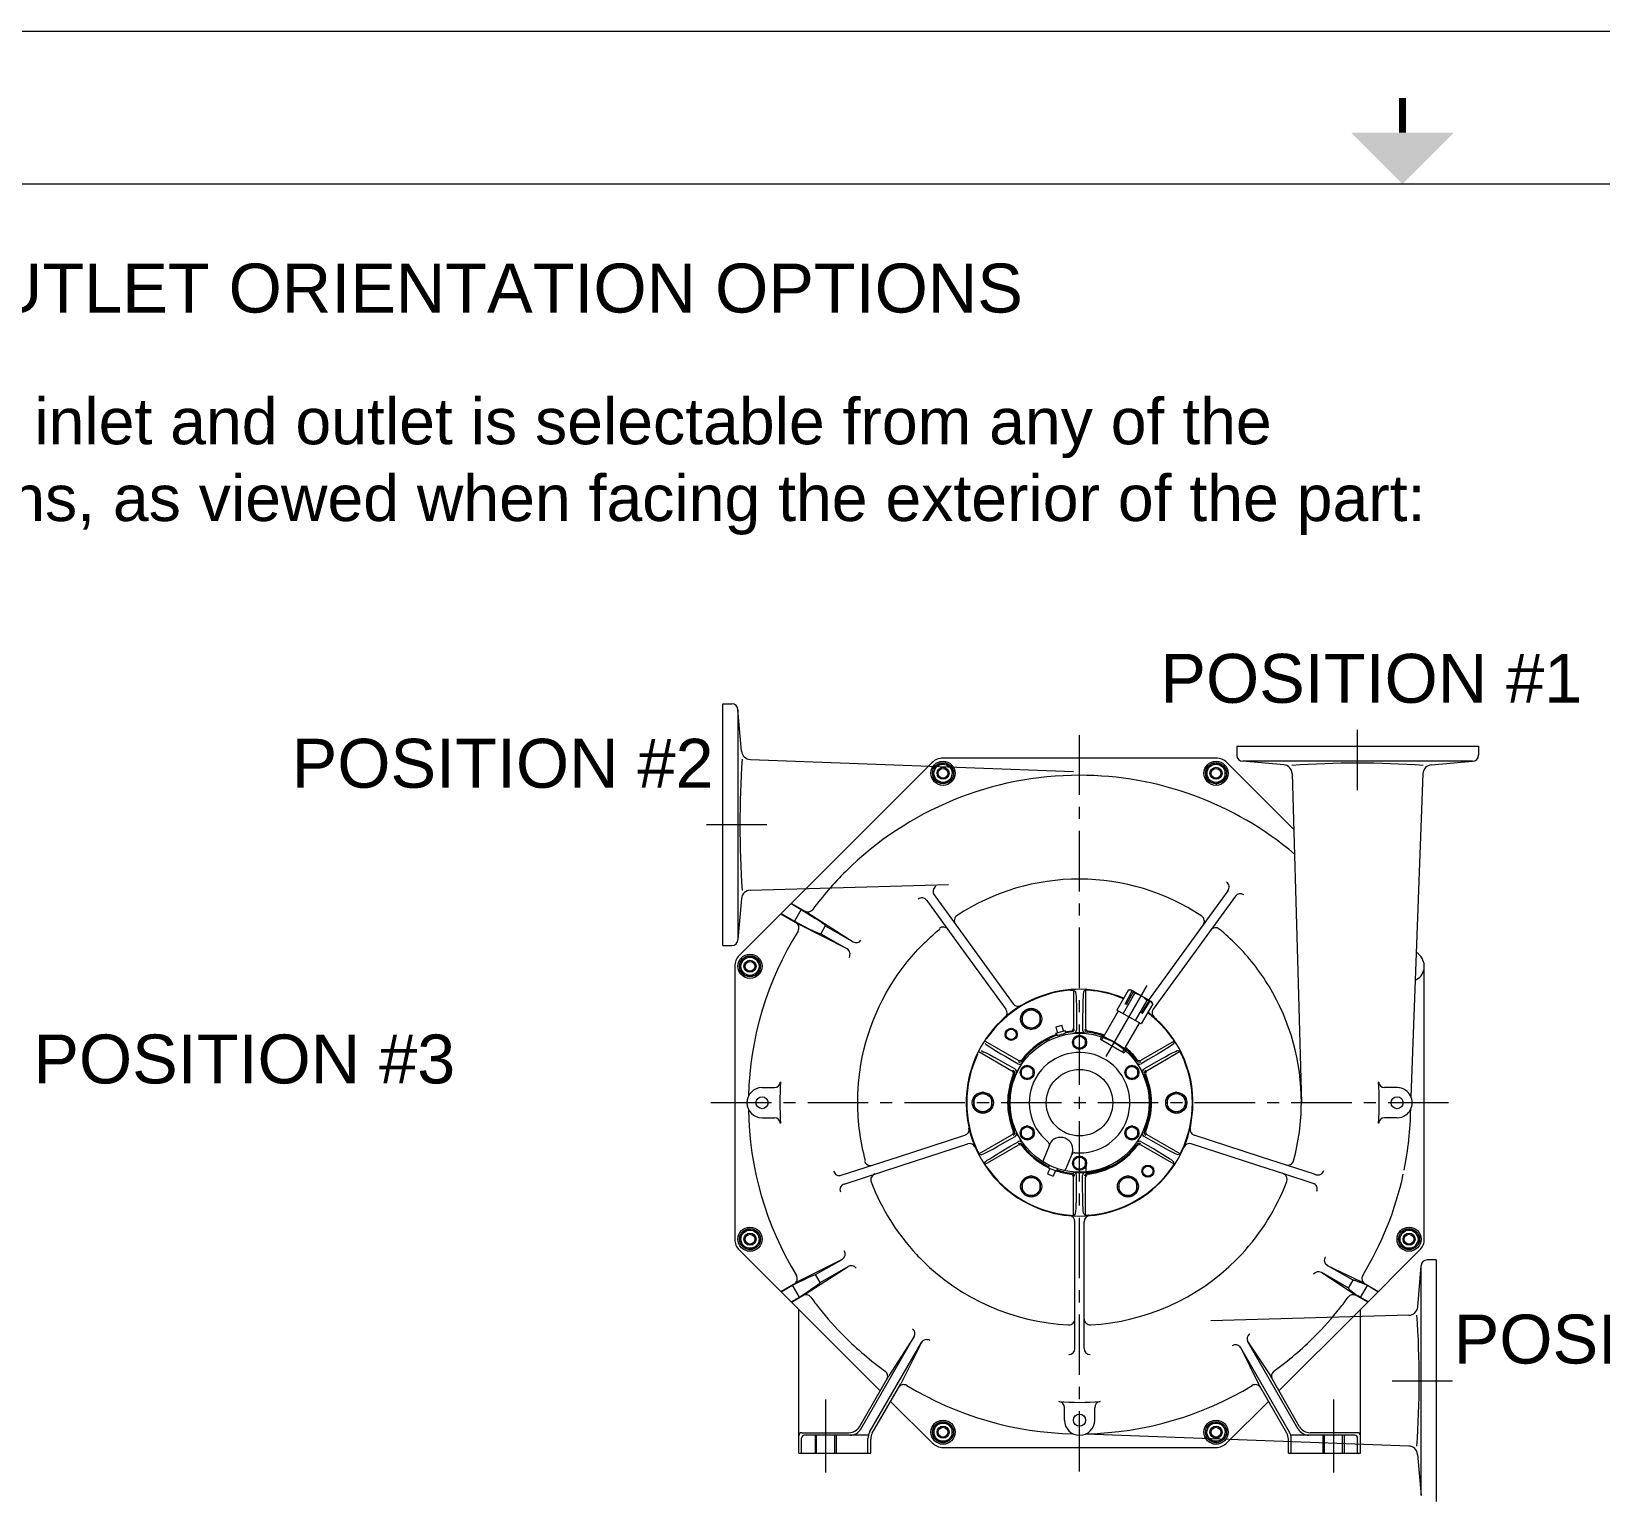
# Model space of a CAD drawing. Header units: inches. Extents: x -48 to 250, y -21 to 207.
# Drawn here: x 44.1 to 109, y 145.9 to 206.8 of the extents above; entities that cross this region are included whole.
import ezdxf
from ezdxf.enums import TextEntityAlignment as Align

# ---------------------------------------------------------------- set-up
doc = ezdxf.new("R2010")
doc.units = ezdxf.units.IN
doc.header["$MEASUREMENT"] = 0
doc.linetypes.add('CENTER', pattern=[2, 1.25, -0.25, 0.25, -0.25])
doc.linetypes.add('HIDDEN', pattern=[0.375, 0.25, -0.125])
for name, color, linetype, lineweight in [('CEN', 3, 'CENTER', 5), ('CEN-HIDE', 3, 'CENTER', 5), ('HID', 6, 'HIDDEN', 5), ('HID-HIDE', 6, 'HIDDEN', 5), ('OBJ', 7, 'Continuous', 5), ('TXT', 7, 'Continuous', 5)]:
    doc.layers.add(name, color=color, linetype=linetype, lineweight=lineweight)
doc.layers.add('Title Block', color=7, linetype='Continuous')
doc.styles.add('ACANSTS', font='romans.shx', dxfattribs={"height": 1})
doc.styles.add('Roman', font='romans')
doc.styles.get("Standard").update_dxf_attribs({"font": 'arial.ttf'})

# ---------------------------------------------------------------- blocks, each defined once
blk = doc.blocks.new('LONE STAR BLOWER TITLE BLOCK (SIZE A)')
at = {"layer": 'Title Block', "lineweight": 15}
for p, q in [((23.625, 18), (0, 18)), ((23.125, 17.5), (0.5, 17.5)), ((23.125, 17.5), (0.5, 17.5))]:
    blk.add_line(p, q, dxfattribs=at)
at = {"layer": 'Title Block', "lineweight": 15, "const_width": 0.0225}
blk.add_lwpolyline([(11.8125, 17.7813), (11.8125, 17.6687)], dxfattribs=at)
at = {"layer": 'Title Block', "lineweight": 15}
blk.add_solid([(11.6437, 17.6687), (11.9812, 17.6687), (11.8125, 17.5)], dxfattribs=at)
at = {"layer": 'Title Block', "lineweight": 15, "style": 'ACANSTS'}
for tag, p, height in [('DRAWN_BY', (14.3692, 2.2855), 0.135), ('DRAWN_DATE', (15.5145, 2.2938), 0.135), ('DRAWING_SUBTITLE', (17.5134, 1.9768), 0.2025), ('CHECKED_BY', (14.3914, 1.9397), 0.135), ('CHECK_DATE', (15.4958, 1.9404), 0.135), ('DRAWING_SUBTITLE', (17.5109, 1.5494), 0.2025), ('ENGINEER', (14.3854, 1.6081), 0.135), ('ENG_DATE', (15.4868, 1.6029), 0.135), ('MANUFACTURING', (14.3811, 1.2706), 0.135), ('MFG_DATE', (15.4879, 1.2695), 0.135), ('CONTROL', (14.3811, 0.9331), 0.135), ('CONTROL_DATE', (15.4879, 0.932), 0.135), ('CAGE_CODE', (17.7275, 0.9163), 0.135), ('MODEL_FILE_NAME', (8.2952, 0.6111), 0.135), ('APPROVED_BY', (14.3698, 0.5685), 0.135), ('APPROVAL_DATE', (15.4796, 0.5615), 0.135)]:
    blk.add_attdef(tag, p, '', height=height, dxfattribs=at)
at = {"layer": 'Title Block', "lineweight": 15, "style": 'Roman', "flags": 8}
for tag, height, p in [('DWG_NUMBER', 0.2812, (18.9096, 1.1474)), ('SCALE', 0.135, (17.9035, 0.7041)), ('SHEETNUMBER', 0.135, (21.2556, 0.7041)), ('TOTA_SHEETS', 0.135, (21.8939, 0.7016))]:
    blk.add_attdef(tag, text='', height=height, dxfattribs=at).set_placement(p, align=Align.TOP_LEFT)
at = {"layer": 'Title Block', "lineweight": 15, "style": 'ACANSTS'}
blk.add_attdef('REVISION', text='', height=0.135, dxfattribs=at).set_placement((22.8495, 0.8933), align=Align.CENTER)

msp = doc.modelspace()

# ---------------------------------------------------------------- linework, layer by layer
at = {"lineweight": 5}
for p, q in [((75.808, 147.937), (78.785, 147.937)), ((96.058, 147.937), (99.035, 147.937))]:
    msp.add_line(p, q, dxfattribs=at)
at = {"layer": 'CEN', "color": 5, "linetype": 'CENTER', "lineweight": 5, "ltscale": 2}
for p, q in [((98.922, 175.361), (98.922, 178.018)), ((87.422, 147.179), (87.422, 177.634)), ((74.497, 173.937), (71.84, 173.937)), ((102.679, 162.437), (72.164, 162.437)), ((100.346, 150.937), (103.003, 150.937))]:
    msp.add_line(p, q, dxfattribs=at)
at = {"layer": 'CEN', "color": 5, "linetype": 'Continuous', "lineweight": 5, "ltscale": 0.75}
msp.add_line((88.529, 164.355), (90.222, 167.287), dxfattribs=at)
at = {"layer": 'CEN-HIDE', "color": 5, "linetype": 'Continuous', "lineweight": 5, "ltscale": 2}
for p, q in [((76.922, 150.155), (76.922, 147.136)), ((97.922, 150.155), (97.922, 147.136))]:
    msp.add_line(p, q, dxfattribs=at)
at = {"layer": 'HID', "color": 7, "linetype": 'Continuous', "lineweight": 5}
for p, q in [((88.292, 165.07), (88.359, 165.186)), ((89.334, 164.624), (89.267, 164.507)), ((87.677, 159.812), (87.677, 159.545)), ((88.661, 159.794), (88.661, 159.829))]:
    msp.add_line(p, q, dxfattribs=at)
for centre, radius, start, end in [((87.145, 163.229), 3.723, 278.21041, 294.02769), ((87.6, 161.918), 2.374, 271.83809, 296.52601)]:
    msp.add_arc(centre, radius, start, end, dxfattribs=at)
at = {"layer": 'HID-HIDE', "color": 7, "linetype": 'Continuous', "lineweight": 5, "ltscale": 2}
for p, q in [((93.866, 170.983), (90.467, 166.306)), ((82.897, 168.988), (84.683, 166.529)), ((91.946, 168.987), (90.271, 166.681)), ((82.629, 168.709), (84.376, 166.306)), ((96.442, 167.86), (96.594, 162.437)), ((87.172, 167.098), (87.248, 167.038)), ((87.172, 167.095), (87.172, 165.519)), ((87.672, 167.098), (87.595, 167.038)), ((87.672, 167.095), (87.672, 165.519)), ((89.45, 167.104), (88.969, 166.272)), ((89.7, 166.959), (89.219, 166.128)), ((89.308, 166.516), (89.604, 167.066)), ((89.647, 167.041), (89.351, 166.491)), ((89.45, 167.104), (89.539, 167.104)), ((90.405, 166.604), (89.539, 167.104)), ((88.346, 165.038), (89.036, 166.233)), ((89.969, 165.695), (88.969, 166.272)), ((90.2, 166.671), (89.719, 165.839)), ((90.297, 166.666), (89.968, 166.135)), ((90.45, 166.526), (89.969, 165.695)), ((90.011, 166.11), (90.34, 166.641)), ((90.45, 166.526), (90.405, 166.604)), ((86.45, 165.581), (86.691, 165.646)), ((86.514, 165.34), (86.45, 165.581)), ((86.756, 165.404), (86.691, 165.646)), ((87.297, 165.789), (87.297, 165.444)), ((87.547, 165.789), (87.547, 165.444)), ((89.212, 164.538), (89.902, 165.733)), ((83.513, 164.982), (84.877, 164.194)), ((86.442, 165.32), (86.828, 165.424)), ((86.442, 165.32), (86.473, 165.217)), ((86.459, 165.325), (86.492, 165.217)), ((86.811, 165.419), (86.837, 165.309)), ((86.828, 165.424), (86.853, 165.319)), ((91.331, 164.982), (89.966, 164.194)), ((91.333, 164.984), (91.32, 164.888)), ((83.263, 164.549), (84.627, 163.761)), ((84.581, 164.221), (84.88, 164.049)), ((90.262, 164.221), (89.964, 164.049)), ((91.581, 164.549), (90.216, 163.761)), ((91.583, 164.551), (91.493, 164.587)), ((84.456, 164.004), (84.755, 163.832)), ((90.387, 164.004), (90.089, 163.832)), ((100.552, 163.062), (100.035, 163.062)), ((100.552, 161.812), (100.035, 161.812)), ((79.939, 160.205), (82.683, 161.097)), ((83.263, 160.324), (84.627, 161.112)), ((84.456, 160.869), (84.755, 161.041)), ((90.387, 160.869), (90.089, 161.041)), ((91.581, 160.324), (90.216, 161.112)), ((94.904, 160.205), (92.16, 161.097)), ((80.052, 159.842), (82.801, 160.735)), ((83.26, 160.322), (83.35, 160.286)), ((83.513, 159.891), (84.877, 160.679)), ((84.581, 160.652), (84.88, 160.825)), ((86.188, 160.717), (85.917, 160.048)), ((87.115, 160.343), (86.845, 159.674)), ((90.262, 160.652), (89.964, 160.825)), ((91.331, 159.891), (89.966, 160.679)), ((91.583, 160.322), (91.493, 160.286)), ((94.791, 159.842), (92.042, 160.735)), ((83.51, 159.889), (83.523, 159.986)), ((86.189, 159.72), (86.096, 159.489)), ((86.12, 159.749), (86.165, 159.851)), ((86.12, 159.749), (86.491, 159.599)), ((86.137, 159.742), (86.181, 159.843)), ((86.474, 159.605), (86.512, 159.709)), ((86.491, 159.599), (86.529, 159.704)), ((91.333, 159.889), (91.32, 159.986)), ((95.908, 159.479), (94.791, 159.842)), ((97.138, 159.479), (94.904, 160.205)), ((86.096, 159.489), (86.328, 159.395)), ((86.421, 159.627), (86.328, 159.395)), ((87.172, 157.779), (87.172, 159.355)), ((87.297, 159.085), (87.297, 159.429)), ((87.547, 159.085), (87.547, 159.429)), ((87.672, 157.779), (87.672, 159.355)), ((87.172, 157.775), (87.248, 157.835)), ((87.672, 157.775), (87.595, 157.835)), ((87.232, 152.27), (87.232, 157.516)), ((87.612, 152.27), (87.612, 157.516)), ((75.808, 147.937), (75.808, 153.726)), ((75.904, 153.792), (79.176, 150.52)), ((95.668, 150.52), (98.94, 153.792)), ((99.035, 147.937), (99.035, 153.726)), ((78.377, 148.937), (80.586, 152.762)), ((78.739, 148.803), (80.881, 152.514)), ((80.586, 152.762), (79.53, 151.134)), ((80.881, 152.514), (80.026, 150.805)), ((96.466, 148.937), (94.383, 152.545)), ((94.383, 152.545), (95.313, 151.134)), ((96.105, 148.803), (94.086, 152.298)), ((94.086, 152.298), (94.817, 150.805)), ((78.319, 149.037), (79.53, 151.134)), ((78.852, 148.772), (80.026, 150.805)), ((95.991, 148.772), (94.817, 150.805)), ((96.524, 149.037), (95.313, 151.134)), ((79.61, 150.085), (81.332, 148.364)), ((93.512, 148.364), (95.233, 150.085)), ((86.797, 149.307), (86.797, 149.823)), ((88.047, 149.307), (88.047, 149.823)), ((75.938, 148.787), (77.886, 148.787)), ((78.69, 148.687), (76.052, 148.687)), ((76.482, 148.655), (76.482, 147.937)), ((76.547, 147.937), (76.547, 148.655)), ((77.297, 147.937), (77.297, 148.655)), ((77.362, 148.655), (77.362, 147.937)), ((98.792, 148.687), (96.153, 148.687)), ((98.905, 148.787), (96.957, 148.787)), ((97.482, 148.655), (97.482, 147.937)), ((97.547, 147.937), (97.547, 148.655)), ((98.297, 147.937), (98.297, 148.655)), ((98.362, 148.655), (98.362, 147.937)), ((75.922, 147.937), (75.922, 148.557)), ((78.672, 147.937), (78.672, 148.553)), ((78.785, 147.937), (78.785, 148.522)), ((81.777, 148.179), (93.066, 148.179)), ((96.058, 147.937), (96.058, 148.522)), ((96.172, 147.937), (96.172, 148.553)), ((98.922, 147.937), (98.922, 148.557))]:
    msp.add_line(p, q, dxfattribs=at)
at = {"layer": 'HID-HIDE', "color": 7, "linetype": 'Continuous', "lineweight": 5}
msp.add_line((88.292, 165.07), (89.267, 164.507), dxfattribs=at)
at = {"layer": 'HID-HIDE', "color": 7, "linetype": 'Continuous', "lineweight": 5, "ltscale": 2}
for points in [[(78.573, 160.037, -0.065772), (78.249, 162.437, -0.137726), (79.587, 167.252, -0.137726)], [(96.27, 160.037, 0.065772), (96.594, 162.437, 0.137726), (95.256, 167.252, 0.137726)], [(80.684, 156.155, 0.008922), (80.914, 155.918, 0.186525), (86.97, 153.248)], [(87.875, 153.251, 0.185741), (93.896, 155.936, 0.00861), (94.117, 156.165, 0.00861)], [(76.658, 153.937, 0.028862), (77.699, 152.768, 0.040322), (79.386, 151.334)], [(95.458, 151.334, 0.040322), (97.144, 152.768, 0.028862), (98.185, 153.937, 0.028862)], [(80.283, 150.739, 0.132305), (87.15, 148.744, 0.198912)], [(87.693, 148.744, 0.132305), (94.56, 150.739, 0.043746)]]:
    msp.add_lwpolyline(points, format="xyb", dxfattribs=at)
for points in [[(85.797, 166.117), (85.422, 166.334), (85.047, 166.117), (85.047, 165.684), (85.422, 165.468), (85.797, 165.684)], [(87.172, 164.792), (87.422, 164.648), (87.672, 164.792), (87.672, 165.081), (87.422, 165.225), (87.172, 165.081)], [(85.257, 163.398), (85.507, 163.542), (85.507, 163.831), (85.257, 163.975), (85.007, 163.831), (85.007, 163.542)], [(89.337, 163.831), (89.337, 163.542), (89.587, 163.398), (89.837, 163.542), (89.837, 163.831), (89.587, 163.975)], [(83.422, 162.87), (83.047, 162.653), (83.047, 162.22), (83.422, 162.004), (83.797, 162.22), (83.797, 162.653)], [(91.422, 162.004), (91.797, 162.22), (91.797, 162.653), (91.422, 162.87), (91.047, 162.653), (91.047, 162.22)], [(85.507, 161.042), (85.507, 161.331), (85.257, 161.475), (85.007, 161.331), (85.007, 161.042), (85.257, 160.898)], [(89.587, 161.475), (89.337, 161.331), (89.337, 161.042), (89.587, 160.898), (89.837, 161.042), (89.837, 161.331)], [(87.672, 160.081), (87.422, 160.225), (87.172, 160.081), (87.172, 159.792), (87.422, 159.648), (87.672, 159.792)], [(85.047, 159.189), (85.047, 158.756), (85.422, 158.539), (85.797, 158.756), (85.797, 159.189), (85.422, 159.406)], [(89.047, 158.756), (89.422, 158.539), (89.797, 158.756), (89.797, 159.189), (89.422, 159.406), (89.047, 159.189)], [(81.402, 148.593), (81.777, 148.376), (82.152, 148.593), (82.152, 149.026), (81.777, 149.242), (81.402, 149.026)], [(92.954, 148.391), (93.372, 148.503), (93.484, 148.921), (93.178, 149.228), (92.76, 149.116), (92.648, 148.697)]]:
    msp.add_lwpolyline(points, close=True, dxfattribs=at)
for centre, radius in [((81.777, 176.064), 0.202), ((93.066, 176.064), 0.202), ((73.794, 168.081), 0.202), ((85.422, 165.901), 0.436), ((85.422, 165.901), 0.375), ((84.593, 165.265), 0.25), ((84.593, 165.265), 0.211), ((87.422, 162.437), 2.875), ((87.422, 164.937), 0.293), ((87.422, 164.937), 0.25), ((85.257, 163.687), 0.293), ((85.257, 163.687), 0.25), ((87.422, 162.437), 1.375), ((89.587, 163.687), 0.293), ((89.587, 163.687), 0.25), ((83.422, 162.437), 0.436), ((83.422, 162.437), 0.375), ((91.422, 162.437), 0.436), ((91.422, 162.437), 0.375), ((100.552, 162.437), 0.25), ((85.257, 161.187), 0.293), ((85.257, 161.187), 0.25), ((89.587, 161.187), 0.293), ((89.587, 161.187), 0.25), ((87.422, 159.937), 0.293), ((87.422, 159.937), 0.25), ((90.25, 159.608), 0.25), ((90.25, 159.608), 0.211), ((85.422, 158.972), 0.436), ((85.422, 158.972), 0.375), ((89.422, 158.972), 0.436), ((89.422, 158.972), 0.375), ((73.794, 156.792), 0.202), ((101.049, 156.792), 0.202), ((81.777, 148.809), 0.5), ((87.422, 149.307), 0.25), ((93.066, 148.809), 0.5), ((81.777, 148.809), 0.436), ((81.777, 148.809), 0.375), ((81.777, 148.809), 0.25), ((81.777, 148.809), 0.202), ((93.066, 148.809), 0.436), ((93.066, 148.809), 0.375), ((93.066, 148.809), 0.25), ((93.066, 148.809), 0.202)]:
    msp.add_circle(centre, radius, dxfattribs=at)
for centre, radius, start, end in [((87.422, 162.437), 4.69, 67.07119, 52.92881), ((87.422, 162.437), 4.668, 94.5972, 145.4028), ((87.422, 162.437), 4.668, 67.10468, 85.4028), ((89.469, 166.849), 0.256, 25.61575, 85.61575), ((89.494, 166.026), 0.955, 42.41205, 77.58795), ((84.174, 166.159), 0.25, 311.11004, 36), ((84.885, 166.676), 0.25, 216, 300.88996), ((90.219, 166.416), 0.256, 34.38425, 94.38425), ((87.422, 162.437), 4.668, 34.5972, 52.89532), ((90.67, 166.159), 0.25, 144, 228.88996), ((87.042, 165.519), 0.13, 277.02885, 0), ((87.072, 165.492), 0.13, 276.53425, 0), ((87.758, 165.48), 0.13, 180, 263.6961), ((87.802, 165.519), 0.13, 180, 262.97115), ((87.422, 162.437), 2.975, 108.81294, 142.97115), ((87.422, 162.437), 2.932, 117.18251, 143.6961), ((87.422, 162.437), 2.975, 97.02885, 101.18706), ((87.422, 162.437), 2.945, 96.53425, 101.166), ((87.167, 165.444), 0.13, 274.84652, 0), ((87.422, 162.437), 2.888, 85.15348, 94.84652), ((87.677, 165.444), 0.13, 180, 265.15348), ((87.422, 162.437), 2.932, 69.82037, 83.6961), ((87.422, 162.437), 2.975, 69.67428, 82.97115), ((86.779, 161.323), 4.174, 52.255, 67.745), ((87.764, 163.03), 2.237, 72.91628, 74.5644), ((87.422, 162.437), 4.668, 154.5972, 205.4028), ((84.942, 164.307), 0.13, 240, 322.97115), ((87.422, 162.437), 2.079, 264.57356, 231.42644), ((87.764, 163.03), 2.237, 45.4356, 47.08372), ((87.422, 162.437), 2.932, 36.3039, 50.17963), ((87.422, 162.437), 2.975, 37.02885, 50.32572), ((89.901, 164.307), 0.13, 217.02885, 300), ((87.422, 162.437), 4.668, 334.5972, 25.4028), ((87.422, 162.437), 2.975, 157.02885, 202.97115), ((87.422, 162.437), 2.932, 156.3039, 203.6961), ((84.562, 163.649), 0.13, 337.02885, 60), ((84.618, 163.667), 0.13, 336.3039, 60), ((84.69, 163.719), 0.13, 334.84652, 60), ((87.422, 162.437), 2.888, 145.15348, 154.84652), ((84.945, 164.161), 0.13, 240, 325.15348), ((84.954, 164.249), 0.13, 240, 323.6961), ((89.889, 164.249), 0.13, 216.3039, 300), ((87.422, 162.437), 2.888, 25.15348, 34.84652), ((89.899, 164.161), 0.13, 214.84652, 300), ((90.154, 163.719), 0.13, 120, 205.15348), ((90.225, 163.667), 0.13, 120, 203.6961), ((87.422, 162.437), 2.932, 336.3039, 23.6961), ((90.281, 163.649), 0.13, 120, 202.97115), ((87.422, 162.437), 2.975, 337.02885, 22.97115), ((87.422, 162.437), 12.394, 356.03179, 3.96821), ((100.035, 163.312), 0.25, 183.96821, 270), ((100.552, 162.437), 0.625, 54.76067, 90), ((100.035, 161.562), 0.25, 90, 176.03179), ((100.552, 162.437), 0.625, 270, 306.11468), ((82.606, 161.335), 0.25, 288, 12.88996), ((84.562, 161.225), 0.13, 300, 22.97115), ((84.618, 161.206), 0.13, 300, 23.6961), ((84.69, 161.154), 0.13, 300, 25.15348), ((87.422, 162.437), 2.888, 205.15348, 214.84652), ((87.422, 162.437), 2.888, 325.15348, 334.84652), ((90.154, 161.154), 0.13, 154.84652, 240), ((90.225, 161.206), 0.13, 156.3039, 240), ((90.281, 161.225), 0.13, 157.02885, 240), ((92.237, 161.335), 0.25, 167.11004, 252), ((82.878, 160.498), 0.25, 23.11004, 108), ((84.942, 160.566), 0.13, 37.02885, 120), ((84.945, 160.712), 0.13, 34.84652, 120), ((84.954, 160.624), 0.13, 36.3039, 120), ((87.422, 162.437), 2.975, 217.02885, 244.15243), ((87.422, 162.437), 2.932, 216.3039, 244.12105), ((86.044, 160.71), 0.13, 338, 51.42644), ((87.213, 160.238), 0.13, 84.57356, 158), ((87.422, 162.437), 2.932, 276.3039, 323.6961), ((87.422, 162.437), 2.975, 277.02885, 322.97115), ((89.889, 160.624), 0.13, 60, 143.6961), ((89.899, 160.712), 0.13, 60, 145.15348), ((89.901, 160.566), 0.13, 60, 142.97115), ((91.965, 160.498), 0.25, 72, 156.88996), ((87.422, 162.437), 4.668, 214.5972, 265.4028), ((85.976, 160.025), 0.063, 158, 239.05969), ((87.422, 162.437), 2.932, 251.87895, 263.6961), ((86.786, 159.697), 0.063, 256.94031, 338), ((87.422, 162.437), 4.668, 274.5972, 325.4028), ((96.029, 160.103), 0.25, 252, 344.7853), ((87.422, 162.437), 2.975, 251.84757, 262.97115), ((87.042, 159.355), 0.13, 0, 82.97115), ((87.085, 159.394), 0.13, 0, 83.6961), ((87.422, 162.437), 2.888, 265.15348, 274.84652), ((87.167, 159.429), 0.13, 0, 85.15348), ((87.677, 159.429), 0.13, 94.84652, 180), ((87.758, 159.394), 0.13, 96.3039, 180), ((87.802, 159.355), 0.13, 97.02885, 180), ((97.276, 159.697), 0.25, 299.32537, 344.46562), ((86.982, 157.516), 0.25, 0, 84.88996), ((87.862, 157.516), 0.25, 95.11004, 180), ((86.982, 153.498), 0.25, 267.34407, 0), ((87.862, 153.5), 0.25, 180, 272.99264), ((80.369, 152.887), 0.25, 330, 53.55439), ((81.098, 152.389), 0.25, 57.81453, 150), ((94.599, 152.67), 0.25, 126.31261, 210), ((86.982, 152.27), 0.25, 270, 0), ((87.862, 152.27), 0.25, 180, 270), ((93.87, 152.173), 0.25, 30, 122.14054), ((79.24, 151.131), 0.25, 330, 54.23622), ((95.604, 151.131), 0.25, 125.76378, 210), ((80.153, 150.526), 0.25, 58.72202, 150), ((94.69, 150.526), 0.25, 30, 121.27798), ((87.422, 162.437), 12.394, 266.03179, 273.96821), ((86.547, 149.823), 0.25, 0, 86.03179), ((88.297, 149.823), 0.25, 93.96821, 180), ((87.422, 149.307), 0.625, 180, 0), ((75.938, 148.657), 0.13, 90, 180), ((76.052, 148.557), 0.13, 90, 180), ((77.886, 149.287), 0.5, 270, 330), ((77.944, 149.187), 0.5, 270, 330), ((79.172, 148.553), 0.5, 150, 180), ((79.285, 148.522), 0.5, 150, 180), ((95.558, 148.522), 0.5, 0, 30), ((95.672, 148.553), 0.5, 0, 30), ((96.899, 149.187), 0.5, 210, 270), ((96.957, 149.287), 0.5, 210, 270), ((98.792, 148.557), 0.13, 0, 90), ((98.905, 148.657), 0.13, 0, 90), ((81.777, 148.809), 0.63, 225, 270), ((93.066, 148.809), 0.63, 270, 315)]:
    msp.add_arc(centre, radius, start, end, dxfattribs=at)
at = {"layer": 'HID-HIDE', "color": 7, "linetype": 'Continuous', "lineweight": 5, "ltscale": 2, "extrusion": (0, 0, -1)}
for centre, major_axis, ratio, start_param, end_param in [((87.041, 167.089), (0.13, 0.009), 0.03491, 4.720197, 6.242823), ((87.047, 167.085), (0.13, 0.009), 0.03491, -1.562988, -0.039232), ((87.247, 165.789), (0, -1.25), 0.040064, 3.172998, 4.712389), ((86.663, 165.268), (-0.19, -0.051), 0.066127, 3.141593, 6.283185), ((90.237, 164.264), (-1.083, -0.625), 0.040064, 3.172998, 4.712389), ((91.26, 165.085), (0.073, -0.108), 0.03491, -1.562988, -0.039232), ((91.261, 165.092), (0.073, -0.108), 0.03491, 4.720197, 6.242823), ((84.431, 163.961), (1.083, -0.625), 0.040064, 3.172998, 4.712389), ((84.606, 160.609), (1.083, 0.625), 0.040064, 3.172998, 4.712389), ((90.412, 160.912), (-1.083, 0.625), 0.040064, 3.172998, 4.712389), ((91.635, 160.437), (-0.058, -0.117), 0.03491, -1.562988, -0.039232), ((91.635, 160.437), (-0.058, -0.117), 0.03491, -1.562988, -0.039232), ((91.641, 160.44), (-0.058, -0.117), 0.03491, 4.720197, 6.242823), ((91.641, 160.44), (-0.058, -0.117), 0.03491, 4.720197, 6.242823), ((83.582, 159.781), (-0.073, 0.108), 0.03491, 4.720197, 6.242823), ((83.583, 159.788), (-0.073, 0.108), 0.03491, -1.562988, -0.039232), ((87.597, 159.085), (0, 1.25), 0.040064, 3.172998, 4.712389), ((87.796, 157.788), (-0.13, -0.009), 0.03491, -1.562988, -0.039232), ((87.802, 157.784), (-0.13, -0.009), 0.03491, 4.720197, 6.242823)]:
    msp.add_ellipse(centre, major_axis=major_axis, ratio=ratio, start_param=start_param, end_param=end_param, dxfattribs=at)
at = {"layer": 'HID-HIDE', "color": 7, "linetype": 'Continuous', "lineweight": 5, "ltscale": 2}
for centre, major_axis, ratio, start_param, end_param in [((87.597, 165.789), (0, -1.25), 0.040064, 3.172998, 4.712389), ((87.796, 167.085), (-0.13, 0.009), 0.03491, -1.562988, -0.039232), ((87.802, 167.089), (-0.13, 0.009), 0.03491, 4.720197, 6.242823), ((84.606, 164.264), (1.083, -0.625), 0.040064, 3.172998, 4.712389), ((86.08, 165.05), (0.12, 0.058), 0.045475, 4.71238, 6.180605), ((86.671, 165.238), (0.474, 0.138), 0.091136, 1.979166, 3.006393), ((90.412, 163.961), (-1.083, -0.625), 0.040064, 3.172998, 4.712389), ((91.635, 164.436), (-0.058, 0.117), 0.03491, -1.562988, -0.039232), ((91.641, 164.434), (-0.058, 0.117), 0.03491, 4.720197, 6.242823), ((86.651, 160.53), (-0.464, 0.187), 0.937721, 3.141593, 6.283185), ((83.202, 160.44), (0.058, -0.117), 0.03491, 4.720197, 6.242823), ((83.209, 160.437), (0.058, -0.117), 0.03491, -1.562988, -0.039232), ((84.431, 160.912), (1.083, 0.625), 0.040064, 3.172998, 4.712389), ((90.237, 160.609), (-1.083, 0.625), 0.040064, 3.172998, 4.712389), ((91.26, 159.788), (0.073, 0.108), 0.03491, -1.562988, -0.039232), ((91.261, 159.781), (0.073, 0.108), 0.03491, 4.720197, 6.242823), ((87.247, 159.085), (0, 1.25), 0.040064, 3.172998, 4.712389), ((87.041, 157.784), (0.13, -0.009), 0.03491, 4.720197, 6.242823), ((87.047, 157.788), (0.13, -0.009), 0.03491, -1.562988, -0.039232)]:
    msp.add_ellipse(centre, major_axis=major_axis, ratio=ratio, start_param=start_param, end_param=end_param, dxfattribs=at)
at = {"layer": 'OBJ', "color": 7, "linetype": 'Continuous', "lineweight": 5}
for p, q in [((72.672, 168.937), (72.672, 178.937)), ((72.672, 178.937), (73.047, 178.937)), ((73.297, 178.687), (73.297, 169.187)), ((73.442, 176.984), (73.297, 178.687)), ((93.922, 177.187), (103.922, 177.187)), ((93.922, 177.187), (93.922, 176.812)), ((103.922, 177.187), (103.922, 176.812)), ((81.332, 176.509), (73.349, 168.527)), ((73.808, 176.637), (87.176, 176.141)), ((93.066, 176.694), (81.777, 176.694)), ((96.278, 173.743), (93.512, 176.509)), ((103.672, 176.562), (94.172, 176.562)), ((95.865, 176.419), (94.172, 176.562)), ((101.969, 176.416), (103.672, 176.562)), ((96.213, 176.051), (96.442, 167.86)), ((101.622, 176.05), (101.126, 162.682)), ((73.807, 171.228), (81.998, 171.457)), ((73.439, 170.88), (73.297, 169.187)), ((75.495, 170.673), (75.912, 170.432)), ((75.505, 170.683), (76.192, 170.286)), ((81.105, 170.808), (82.629, 168.709)), ((81.412, 171.031), (82.897, 168.988)), ((93.558, 171.206), (91.946, 168.988)), ((75.07, 170.248), (75.858, 169.793)), ((75.08, 170.258), (75.629, 169.941)), ((75.912, 170.432), (75.629, 169.941)), ((75.912, 170.432), (76.507, 170.054)), ((76.192, 170.286), (78.057, 169.094)), ((75.629, 169.941), (76.258, 169.621)), ((77.807, 168.799), (75.858, 169.793)), ((76.909, 169.757), (76.718, 169.427)), ((76.718, 169.427), (77.807, 168.799)), ((76.908, 169.757), (78.057, 169.094)), ((72.672, 168.937), (73.047, 168.937)), ((73.164, 168.081), (73.164, 156.792)), ((101.494, 168.527), (101.377, 168.644)), ((101.679, 156.792), (101.679, 168.081)), ((74.292, 163.062), (74.808, 163.062)), ((74.292, 161.812), (74.808, 161.812)), ((77.57, 159.435), (79.939, 160.205)), ((77.688, 159.074), (80.052, 159.842)), ((97.081, 159.098), (95.908, 159.479)), ((97.199, 159.46), (97.138, 159.479)), ((73.349, 156.347), (75.904, 153.792)), ((77.605, 155.957), (75.79, 155.041)), ((76.509, 155.325), (77.605, 155.957)), ((98.94, 153.792), (101.494, 156.347)), ((102.172, 155.937), (101.797, 155.937)), ((102.172, 155.937), (102.172, 145.937)), ((75.553, 154.888), (76.231, 155.22)), ((76.119, 154.545), (77.853, 155.662)), ((76.699, 154.995), (76.509, 155.325)), ((76.699, 154.995), (77.853, 155.662)), ((77.844, 155.657), (77.853, 155.662)), ((98.724, 154.545), (97.423, 155.412)), ((98.545, 154.764), (97.423, 155.412)), ((98.735, 155.093), (97.668, 155.709)), ((97.668, 155.709), (99.053, 155.041)), ((98.545, 154.764), (98.735, 155.094)), ((101.404, 153.993), (101.547, 155.687)), ((101.547, 146.187), (101.547, 155.687)), ((75.07, 154.625), (75.79, 155.041)), ((75.08, 154.615), (75.553, 154.888)), ((75.505, 154.191), (76.119, 154.545)), ((75.836, 154.397), (75.553, 154.888)), ((75.836, 154.397), (76.435, 154.788)), ((99.338, 154.191), (98.724, 154.545)), ((99.039, 154.379), (98.929, 154.452)), ((99.039, 154.379), (99.323, 154.87)), ((99.773, 154.625), (99.053, 155.041)), ((99.323, 154.87), (99.203, 154.928)), ((99.763, 154.615), (99.323, 154.87)), ((75.495, 154.2), (75.836, 154.397)), ((75.808, 153.726), (75.808, 153.887)), ((99.035, 153.726), (99.035, 153.887)), ((99.348, 154.2), (99.039, 154.379)), ((101.036, 153.645), (92.845, 153.416)), ((101.035, 148.236), (87.667, 148.732)), ((101.401, 147.889), (101.547, 146.187))]:
    msp.add_line(p, q, dxfattribs=at)
for points in [[(87.422, 175.981, 0.197468), (77.753, 172.007, 0.038519), (76.386, 170.43, 0.200366)], [(96.306, 172.725, 0.177454), (87.422, 175.981, 0.197468)], [(87.422, 171.687, 0.147093), (82.354, 170.18, 0.19928)], [(92.473, 170.155, 0.146845), (87.422, 171.687, 0.200024)], [(75.781, 169.539, 0.133719), (73.73, 162.711, 0.200366)], [(79.587, 167.252, -0.059195), (80.929, 168.971, -0.026259), (81.642, 169.619)], [(95.256, 167.252, 0.059195), (93.914, 168.971, 0.026259), (93.201, 169.619)], [(73.727, 162.168, 0.134278), (75.713, 155.292, 0.193787)], [(100.844, 159.65, 0.046786), (101.116, 162.168)], [(78.807, 159.161, 0.096773), (80.684, 156.155, 0.096773)], [(94.117, 156.165, 0.096824), (95.99, 159.177)], [(99.13, 155.292, 0.083633), (100.807, 159.475, 0.083633)], [(76.31, 154.396, 0.010635), (76.658, 153.937, 0.010635)], [(98.185, 153.937, 0.010635), (98.534, 154.396)]]:
    msp.add_lwpolyline(points, format="xyb", dxfattribs=at)
for points in [[(81.889, 176.482), (81.471, 176.37), (81.359, 175.952), (81.665, 175.646), (82.083, 175.758), (82.195, 176.176)], [(93.441, 176.28), (93.066, 176.497), (92.691, 176.28), (92.691, 175.847), (93.066, 175.631), (93.441, 175.847)], [(73.578, 168.456), (73.361, 168.081), (73.578, 167.706), (74.011, 167.706), (74.227, 168.081), (74.011, 168.456)], [(73.376, 156.904), (73.488, 156.486), (73.906, 156.374), (74.213, 156.68), (74.101, 157.098), (73.682, 157.21)], [(101.265, 156.417), (101.482, 156.792), (101.265, 157.167), (100.832, 157.167), (100.616, 156.792), (100.832, 156.417)]]:
    msp.add_lwpolyline(points, close=True, dxfattribs=at)
for centre, radius in [((81.777, 176.064), 0.5), ((93.066, 176.064), 0.5), ((81.777, 176.064), 0.436), ((81.777, 176.064), 0.375), ((81.777, 176.064), 0.25), ((93.066, 176.064), 0.436), ((93.066, 176.064), 0.375), ((93.066, 176.064), 0.25), ((73.794, 168.081), 0.5), ((73.794, 168.081), 0.436), ((73.794, 168.081), 0.375), ((73.794, 168.081), 0.25), ((74.292, 162.437), 0.25), ((73.794, 156.792), 0.5), ((73.794, 156.792), 0.436), ((73.794, 156.792), 0.375), ((73.794, 156.792), 0.25), ((101.049, 156.792), 0.5), ((101.049, 156.792), 0.436), ((101.049, 156.792), 0.375), ((101.049, 156.792), 0.25)]:
    msp.add_circle(centre, radius, dxfattribs=at)
for centre, radius, start, end in [((73.047, 178.687), 0.25, 0, 90), ((113.043, 173.908), 39.667, 176.03861, 183.88755), ((73.821, 177.017), 0.38, 184.89591, 268.10531), ((81.777, 176.064), 0.63, 90, 135), ((93.066, 176.064), 0.63, 45, 90), ((94.172, 176.812), 0.25, 180, 270), ((103.672, 176.812), 0.25, 270, 0), ((95.833, 176.04), 0.38, 1.60186, 85.18659), ((98.893, 136.815), 39.667, 86.03861, 93.88755), ((102.002, 176.037), 0.38, 94.89591, 178.10531), ((81.615, 171.178), 0.25, 123.59705, 216), ((93.356, 171.353), 0.25, 324, 56.35431), ((73.818, 170.848), 0.38, 91.60186, 175.18659), ((80.903, 170.661), 0.25, 36, 128.40295), ((94.068, 170.836), 0.25, 55.40392, 144), ((76.185, 170.579), 0.25, 240, 323.5049), ((82.492, 169.971), 0.25, 123.30755, 216), ((92.334, 169.947), 0.25, 324, 56.42075), ((75.568, 169.672), 0.25, 328.05374, 60), ((81.781, 169.452), 0.25, 36, 128.95612), ((93.043, 169.425), 0.25, 50.77219, 144), ((73.047, 169.187), 0.25, 270, 0), ((77.682, 168.582), 0.25, 327.74702, 60), ((78.182, 169.31), 0.25, 240, 323.35452), ((73.794, 168.081), 0.63, 135, 180), ((101.049, 168.081), 0.63, 294.01772, 45), ((74.292, 162.437), 0.625, 90, 270), ((74.808, 163.312), 0.25, 270, 356.03179), ((87.422, 162.437), 12.394, 176.03179, 183.96821), ((100.552, 162.437), 0.625, 306.11468, 54.76067), ((74.808, 161.562), 0.25, 3.96821, 90), ((78.767, 160.087), 0.25, 195.31811, 288), ((77.493, 159.673), 0.25, 195.55311, 288), ((77.765, 158.836), 0.25, 108, 200.44689), ((79.04, 159.251), 0.25, 108, 200.92693), ((95.756, 159.266), 0.25, 58.70738, 72), ((95.756, 159.266), 0.25, 339.17655, 58.70738), ((97.004, 158.86), 0.25, 339.53438, 72), ((97.276, 159.697), 0.25, 252, 299.32537), ((73.794, 156.792), 0.63, 180, 225), ((101.049, 156.792), 0.63, 315, 0), ((77.48, 156.174), 0.25, 300, 32.20813), ((97.793, 155.926), 0.25, 147.88138, 240), ((101.797, 155.687), 0.25, 90, 180), ((75.5, 155.162), 0.25, 300, 31.40377), ((77.978, 155.445), 0.25, 36.51268, 120), ((97.298, 155.196), 0.25, 60, 143.75226), ((99.344, 155.162), 0.25, 148.59623, 240), ((76.107, 154.25), 0.25, 35.95, 120), ((98.736, 154.25), 0.25, 60, 144.05), ((101.025, 154.025), 0.38, 271.60186, 355.18659), ((61.8, 150.965), 39.667, 356.03861, 3.88755), ((101.022, 147.856), 0.38, 4.89591, 88.10531)]:
    msp.add_arc(centre, radius, start, end, dxfattribs=at)
for centre, major_axis, ratio, start_param, end_param in [((76.488, 170.024), (-0.42, 0.267), 0.071046, 3.141593, 4.712389), ((76.274, 169.653), (-0.444, 0.225), 0.07097, 1.570796, 3.141593), ((99.189, 154.895), (-0.454, 0.198), 0.071367, -1.570739, 0.000057), ((98.949, 154.481), (-0.404, 0.283), 0.071706, -0.000095, 1.570701)]:
    msp.add_ellipse(centre, major_axis=major_axis, ratio=ratio, start_param=start_param, end_param=end_param, dxfattribs=at)
at = {"layer": 'OBJ', "color": 7, "linetype": 'Continuous', "lineweight": 5, "extrusion": (0, 0, -1)}
for centre, major_axis, ratio, start_param, end_param in [((76.064, 155.099), (0.444, 0.225), 0.07097, 4.712389, 6.283185), ((76.279, 154.728), (0.42, 0.267), 0.071046, 0, 1.570796)]:
    msp.add_ellipse(centre, major_axis=major_axis, ratio=ratio, start_param=start_param, end_param=end_param, dxfattribs=at)

# ---------------------------------------------------------------- block references
at = {"xscale": 12.62788581092365, "yscale": 12.62788581092365, "zscale": 12.62788581092365}
msp.add_blockref('LONE STAR BLOWER TITLE BLOCK (SIZE A)', (-48.393, -20.549), dxfattribs=at)

# ---------------------------------------------------------------- texts
at = {"lineweight": 5, "insert": (18.316, 191.578), "char_height": 1.90464, "attachment_point": 1}
msp.add_mtext_dynamic_manual_height_columns('The orientation of the inlet and outlet is selectable from any of the \\Pthree different positions, as viewed when facing the exterior of the part:', width=98.4601, gutter_width=1, heights=[0], dxfattribs=at)
at = {"layer": 'TXT', "color": 18, "lineweight": 5, "true_color": 0x4c0000}
msp.add_text('INLET & OUTLET ORIENTATION OPTIONS', height=2.025, dxfattribs=at).set_placement((56.947, 195.122), align=Align.CENTER)
at = {"layer": 'TXT', "lineweight": 5}
for s, p in [('POSITION #1', (99.486, 178.979)), ('POSITION #2', (63.564, 175.466)), ('POSITION #3', (52.881, 163.233)), ('POSITION #3', (111.617, 151.649))]:
    msp.add_text(s, height=2.025, dxfattribs=at).set_placement(p, align=Align.CENTER)

doc.saveas('drawing.dxf')
